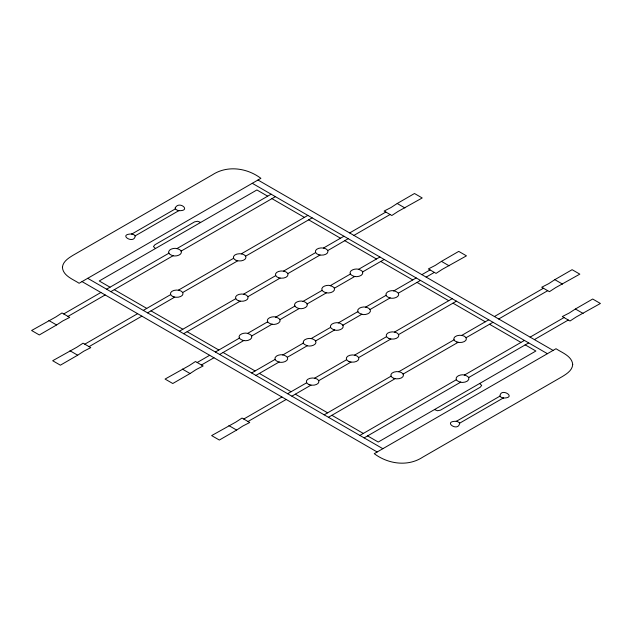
<?xml version="1.0" encoding="UTF-8"?>
<svg xmlns="http://www.w3.org/2000/svg" width="632" height="632" viewBox="0 0 632 632"><rect width="100%" height="100%" fill="white"/><g stroke="black" fill="none" stroke-linecap="round" stroke-linejoin="round"><path stroke-width="0.95" d="M56.596 324.967L62.75 320.953L69.702 317.398L61.991 312.951L55.837 316.964L31.6 330.497L39.31 334.952L56.596 324.967L48.885 320.519M77.673 355.2L83.819 351.187L90.771 347.632L83.069 343.184L76.914 347.197L52.677 360.73L60.38 365.185L77.673 355.2L69.962 350.752M397.212 203.496L391.058 207.509L384.106 211.056L391.816 215.512L397.963 211.499L422.208 197.966L414.497 193.511L397.212 203.496L404.914 207.944M190.066 373.528L196.22 369.515L203.164 365.968L195.462 361.512L189.308 365.525L165.071 379.066L172.773 383.513L190.066 373.528L182.356 369.08M441.46 261.372L435.306 265.385L428.354 268.94L436.064 273.387L442.218 269.374L466.456 255.842L458.745 251.386L441.46 261.372L449.17 265.819M236.637 430.068L242.783 426.055L249.735 422.5L242.032 418.052L235.878 422.065L211.641 435.598L219.344 440.046L236.637 430.068L228.926 425.62M554.825 279.668L548.671 283.681L541.719 287.236L549.429 291.684L555.583 287.671L579.821 274.138L572.11 269.69L554.825 279.668L562.527 284.123M575.404 309.001L569.25 313.014L562.298 316.569L570.009 321.017L576.163 317.003L600.4 303.471L592.69 299.023L575.404 309.001L583.115 313.456M131.796 234.045L175.609 208.742M135.058 235.926L178.88 210.63M63.714 313.946L100.891 292.482M106.579 289.195L168.973 253.171M176.77 248.676L271.136 194.19M67.98 316.411L105.157 294.947M110.853 291.66L173.239 255.636M181.036 251.141L275.402 196.655M84.783 344.179L137.61 313.685M143.298 310.399L170.664 294.623M178.358 290.175L233.595 258.283M241.29 253.843L307.855 215.393M89.057 346.644L141.876 316.15M147.572 312.856L174.709 297.119M237.743 260.803L182.68 292.513M312.129 217.85L245.619 256.181M179.393 331.231L235.775 298.683M243.604 294.164L275.718 275.623M283.539 271.112L315.652 252.571M323.473 248.052L343.95 236.226M349.646 232.939L385.828 212.052M183.667 333.696L240.176 301.148M348.216 238.691L327.739 250.588M353.912 235.404L390.094 214.517M197.184 362.507L209.682 355.295M215.37 352.008L239.473 338.088M247.436 333.491L267.731 321.775M275.702 317.177L294.97 306.046M302.933 301.448L322.209 290.325M330.173 285.727L350.476 274.004M358.439 269.406L379.927 257.003M201.45 364.972L213.948 357.759M219.644 354.465L243.913 340.451M251.528 336.058L272.179 324.137M279.794 319.745L299.418 308.408M307.026 304.016L326.657 292.687M334.265 288.287L354.915 276.366M362.531 271.973L384.193 259.468M251.647 372.943L275.197 359.347M282.725 355.002L303.463 343.026M310.991 338.681L330.702 327.305M338.231 322.96L357.933 311.576M365.47 307.231L386.199 295.262M393.728 290.918L416.196 277.938M421.892 274.651L430.076 269.927M255.913 375.408L279.218 361.954M307.476 345.641L287.244 357.317A8.524 4.922 0 0 0 282.946 354.884C280.055 354.165 274.067 355.769 274.96 359.482M315.51 341.003L334.715 329.912M342.749 325.275L361.954 314.183M369.981 309.554L390.213 297.87M420.47 280.403L398.247 293.232A8.524 4.922 0 0 0 393.949 290.799M426.158 277.116L434.342 272.392M243.747 419.048L281.927 397.007M287.623 393.72L306.678 382.779M386.547 336.666L354.584 355.121M452.172 298.715L394.518 332.061M248.02 421.512L286.193 399.471M291.889 396.177L310.999 385.117M318.71 380.693L350.981 362.065M398.587 334.581L456.446 301.172M324.177 414.821L391.097 376.166M454.037 339.842L398.792 371.719M461.755 335.387L488.726 319.816M494.422 316.529L543.441 288.232M328.442 417.286L395.15 378.663M493 322.281L466.053 337.725M498.688 318.994L547.707 290.688M359.869 435.424L456.486 379.65M464.291 375.139L524.426 340.427M530.114 337.132L564.021 317.564M364.135 437.889L460.768 382.107M468.549 377.612L528.692 342.884M534.388 339.597L568.287 320.029M456.257 421.37L500.07 396.074M459.519 423.258L503.341 397.955M390.876 339.005L358.636 357.617M320.045 255.036L287.805 273.648M280.11 278.088L247.87 296.7M458.082 342.323L403.121 374.057M314.649 378.173L346.613 359.719M393.965 290.775C391.058 290.104 385.062 291.676 385.962 295.397M272.005 324.279C274.754 325.069 281.09 323.276 280.071 319.689M311.228 338.547C308.313 337.875 302.317 339.431 303.226 343.168A8.524 4.922 0 0 0 307.373 345.665M131.977 233.958C116.778 234.061 134.261 245.042 135.232 235.862A6.273 3.618 0 0 0 131.954 233.99M173.05 255.755C176.004 256.647 182.632 254.933 181.242 251.03A8.643 4.993 0 0 0 176.936 248.597C174.013 247.602 167.401 249.427 168.768 253.282M503.151 398.042C518.019 398.097 500.678 386.721 499.92 396.177A6.273 3.618 0 0 0 503.175 398.01M464.488 375.021C461.502 374.089 454.898 375.89 456.288 379.761A8.635 4.985 0 0 0 460.586 382.178M460.562 382.218C463.525 383.087 470.034 381.428 468.786 377.541M330.346 285.625C327.352 284.526 320.298 286.454 322.036 290.42M247.61 333.396C244.616 332.29 237.553 334.233 239.299 338.191M358.613 269.303C355.603 268.205 348.58 270.148 350.302 274.106M361.844 314.294C364.617 315.415 372.122 313.527 370.147 309.459M334.605 330.023C337.385 331.121 344.811 329.28 342.939 325.211M275.876 317.074C272.898 315.984 265.788 317.904 267.557 321.878M307.31 345.736C310.304 346.889 317.604 344.938 315.676 340.909M257.975 180.017L553.103 350.405M252.279 183.304L547.407 353.691M267.684 196.181L256.908 189.956L99.248 280.979L110.031 287.204M271.958 198.645L304.403 217.384M308.677 219.849L340.498 238.225M344.772 240.689L376.475 258.994M380.748 261.458L412.751 279.937M417.017 282.393L448.728 300.706M452.994 303.17L485.281 321.807M489.547 324.271L520.831 342.331M525.097 344.796L535.881 351.021L378.228 442.044L367.445 435.819M200.668 222.425L197.603 221.263L194.632 221.848L154.919 244.75L153.442 246.606L155.488 248.51M479.649 383.49L481.687 385.394L480.209 387.25L440.559 410.128L437.581 410.745L434.461 409.576M114.297 289.669L146.75 308.4M151.024 310.865L182.845 329.24M187.119 331.705L218.822 350.01M223.096 352.474L255.091 370.952M259.365 373.417L291.068 391.722M295.342 394.186L327.621 412.83M331.895 415.295L363.179 433.354M87.722 278.309L382.85 448.696M82.034 281.596L377.162 451.983M398.413 293.137C400.293 297.135 393.065 299.141 390.055 297.964A8.524 4.922 0 0 1 385.994 295.389M287.41 357.222C289.306 361.204 282.117 363.21 279.099 362.065A8.524 4.922 0 0 1 274.999 359.474M294.773 306.117C293.043 302.254 300.089 300.224 303.107 301.346A8.532 4.922 0 0 1 307.207 303.897C308.408 307.579 302.088 309.325 299.189 308.542A8.532 4.922 0 0 1 294.899 306.117M459.669 423.148C458.319 432.691 441.823 421.023 456.438 421.283A6.273 3.618 0 0 1 459.614 423.163M357.696 311.718C356.772 307.966 362.8 306.433 365.707 307.097A8.524 4.922 0 0 1 370.036 309.49M330.449 327.416C329.533 323.774 335.545 322.123 338.468 322.818A8.524 4.922 0 0 1 342.797 325.211M173.073 255.715A8.643 4.993 0 0 1 168.839 253.274M330.299 285.688A8.532 4.922 0 0 1 334.447 288.168C335.624 291.865 329.375 293.572 326.475 292.829A8.532 4.922 0 0 1 322.138 290.396M271.973 324.24A8.532 4.922 0 0 1 267.668 321.846M275.821 317.138A8.532 4.922 0 0 1 279.968 319.626M358.557 269.366A8.532 4.922 0 0 1 362.705 271.855C363.874 275.528 357.665 277.266 354.742 276.508A8.532 4.922 0 0 1 350.405 274.075M239.402 338.16A8.532 4.922 0 0 0 243.707 340.553C246.606 341.351 252.824 339.708 251.757 335.932A8.532 4.922 0 0 0 247.562 333.451M361.844 314.215A8.524 4.922 0 0 1 357.736 311.71M464.457 375.06A8.635 4.985 0 0 1 468.675 377.509M334.605 329.943A8.524 4.922 0 0 1 330.497 327.431M311.213 338.562A8.524 4.922 0 0 1 315.558 340.94M62.418 267.289C62.971 275.868 73.146 279.289 79.119 283.278L260.89 178.335C247.104 167.93 227.37 165.063 212.463 174.795L72.988 255.32C68.517 258.069 62.939 261.514 62.418 267.289M175.175 208.023L175.459 208.852A6.273 3.618 0 0 0 178.714 210.685C192.112 211.207 179.046 199.965 175.175 208.023M572.718 364.467C572.379 370.36 566.667 373.907 562.14 376.68L422.666 457.205C407.759 466.953 388.04 464.046 374.247 453.665L556.018 348.722C561.966 352.695 571.905 356.029 572.718 364.467M309.135 384.627A6.288 3.626 0 0 0 318.899 381.847A6.288 3.626 0 0 0 309.846 378.355A6.288 3.626 0 0 0 309.135 384.627M394.02 378.37A6.288 3.626 0 0 0 403.453 375.226A6.288 3.626 0 0 0 394.02 372.082A6.288 3.626 0 0 0 394.02 378.37M318.528 254.672A6.288 3.626 0 0 0 327.961 251.528A6.288 3.626 0 0 0 318.528 248.384A6.288 3.626 0 0 0 318.528 254.672M456.96 342.031A6.288 3.626 0 0 0 466.384 338.886A6.288 3.626 0 0 0 456.96 335.75A6.288 3.626 0 0 0 456.96 342.031M173.239 296.7A6.288 3.626 0 0 0 183.004 293.92A6.288 3.626 0 0 0 173.95 290.428A6.288 3.626 0 0 0 173.239 296.7M236.171 260.36A6.288 3.626 0 0 0 245.935 257.587A6.288 3.626 0 0 0 236.889 254.096A6.288 3.626 0 0 0 236.171 260.36M349.069 361.567A6.288 3.626 0 0 0 358.834 358.794A6.288 3.626 0 0 0 349.788 355.303A6.288 3.626 0 0 0 349.069 361.567M389.012 338.515A6.288 3.626 0 0 0 398.776 335.734A6.288 3.626 0 0 0 389.723 332.242A6.288 3.626 0 0 0 389.012 338.515M278.594 277.732A6.288 3.626 0 0 0 288.018 274.588A6.288 3.626 0 0 0 278.594 271.444A6.288 3.626 0 0 0 278.594 277.732M238.311 300.658A6.288 3.626 0 0 0 248.076 297.877A6.288 3.626 0 0 0 239.022 294.386A6.288 3.626 0 0 0 238.311 300.658"/></g></svg>
